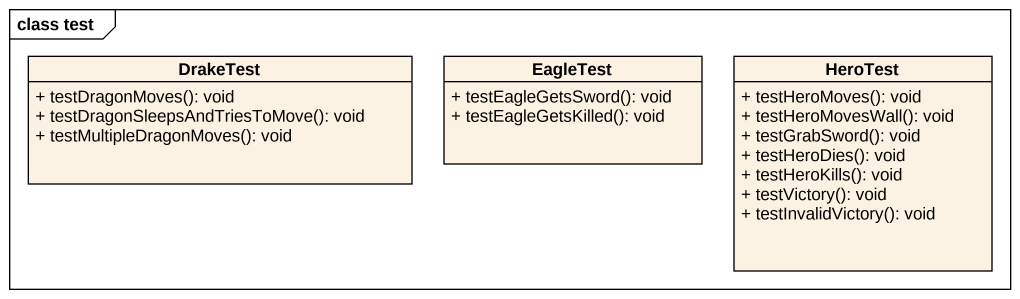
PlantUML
@startuml
mainframe class test
hide circle
hide empty members
skinparam classAttributeIconSize 0
class DrakeTest {
  + testDragonMoves(): void
  + testDragonSleepsAndTriesToMove(): void
  + testMultipleDragonMoves(): void
}
class EagleTest {
  + testEagleGetsSword(): void
  + testEagleGetsKilled(): void
}
class HeroTest {
  + testHeroMoves(): void
  + testHeroMovesWall(): void
  + testGrabSword(): void
  + testHeroDies(): void
  + testHeroKills(): void
  + testVictory(): void
  + testInvalidVictory(): void
}
@enduml
